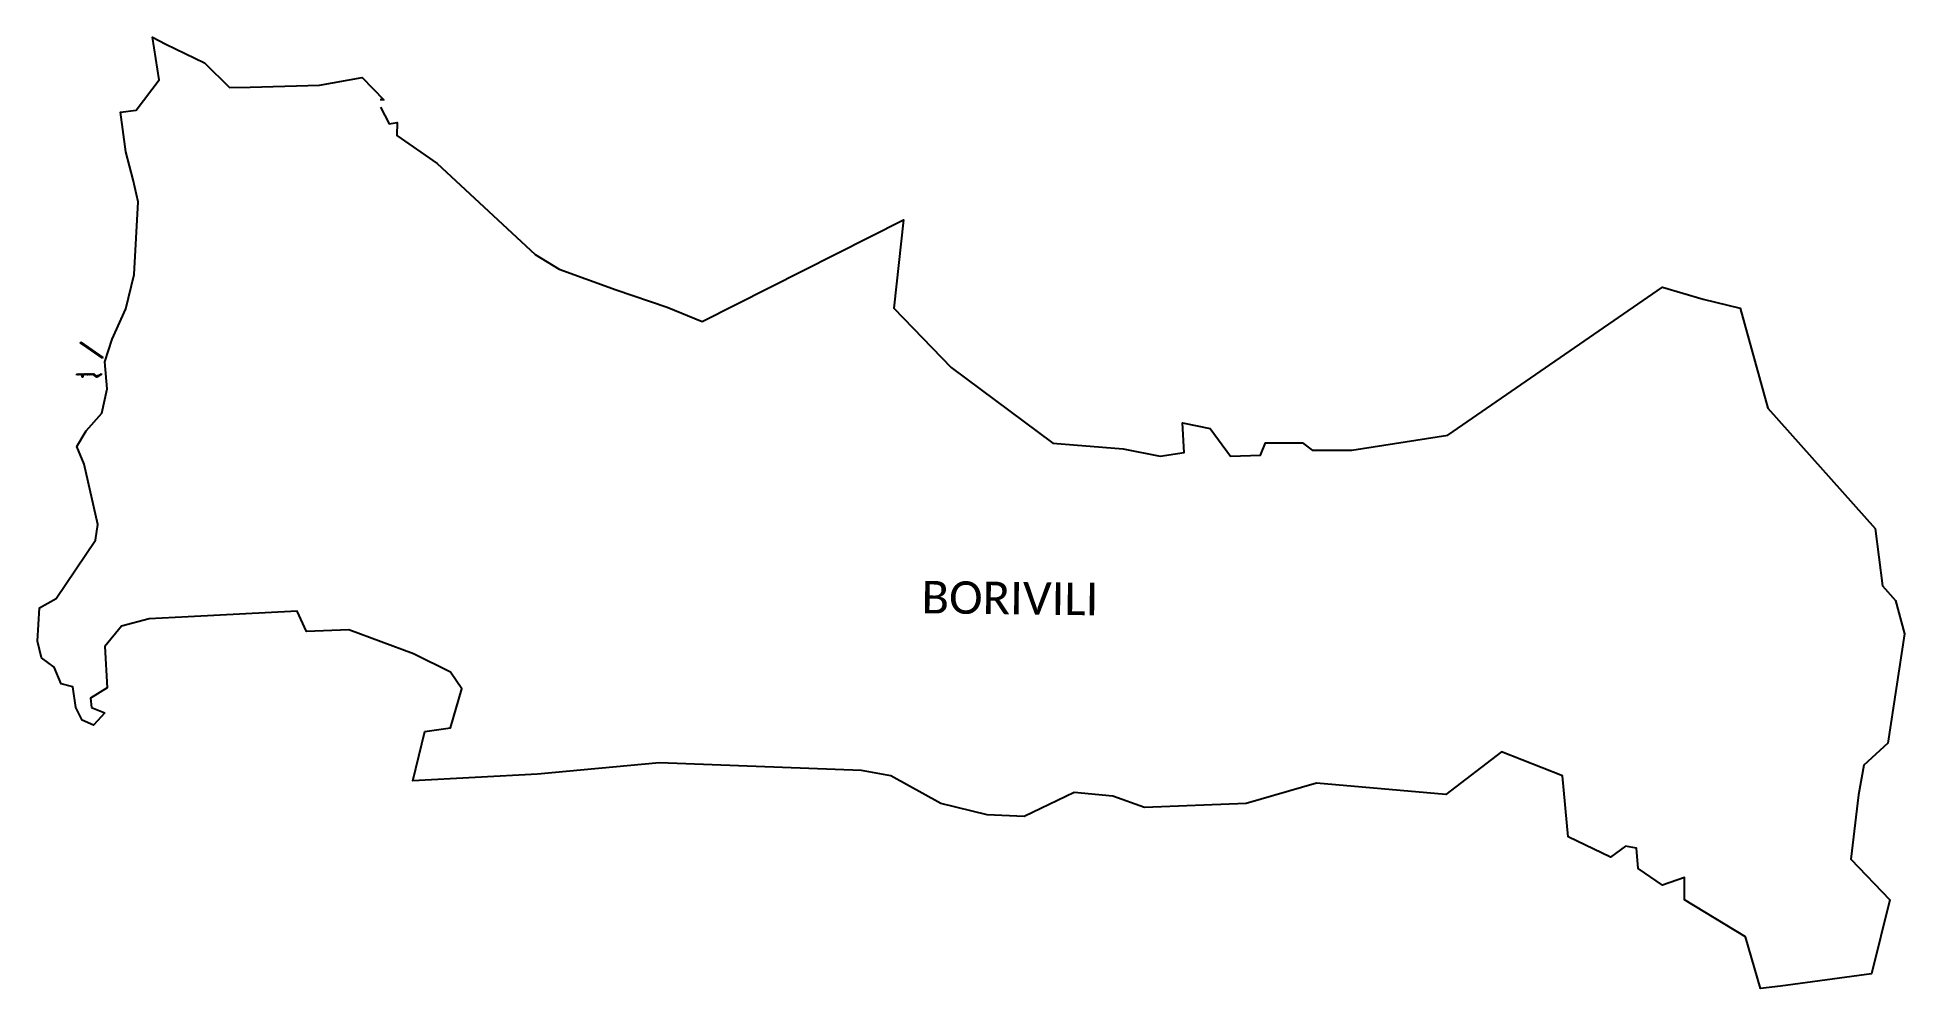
# Model space of a CAD drawing. Header units: metres. Extents: x 266208 to 280437, y 2124392 to 2131642.
import ezdxf

# ---------------------------------------------------------------- set-up
doc = ezdxf.new("R2010")
doc.units = ezdxf.units.M
doc.header["$MEASUREMENT"] = 0
for name, color, linetype in [('JETTY', 51, 'Continuous'), ('JETTY HATCH', 200, 'Continuous'), ('village', 3, 'Continuous'), ('VILLAGE NAME', 250, 'Continuous')]:
    doc.layers.add(name, color=color, linetype=linetype)
doc.styles.get("Standard").update_dxf_attribs({"font": 'arial.ttf'})

msp = doc.modelspace()

# ---------------------------------------------------------------- linework, layer by layer
at = {"layer": 'JETTY'}
for p, q in [((266535, 2129313), (266540, 2129319)), ((266555, 2129300), (266535, 2129313)), ((266540, 2129319), (266708, 2129203)), ((266647, 2129237), (266555, 2129300)), ((266704, 2129197), (266647, 2129237)), ((266708, 2129203), (266704, 2129197)), ((266506, 2129076), (266636, 2129077)), ((266509, 2129071), (266506, 2129076)), ((266549, 2129072), (266509, 2129071)), ((266550, 2129052), (266549, 2129072)), ((266555, 2129052), (266550, 2129052)), ((266556, 2129072), (266555, 2129052)), ((266632, 2129072), (266556, 2129072)), ((266646, 2129061), (266632, 2129072)), ((266636, 2129077), (266653, 2129063)), ((266660, 2129051), (266646, 2129061)), ((266653, 2129063), (266676, 2129067)), ((266674, 2129059), (266660, 2129051)), ((266697, 2129073), (266674, 2129059)), ((266676, 2129067), (266694, 2129078)), ((266694, 2129078), (266697, 2129073))]:
    msp.add_line(p, q, dxfattribs=at)
at = {"layer": 'JETTY HATCH', "linetype": 'Continuous'}
for p, q in [((266537, 2129311), (266543, 2129317)), ((266543, 2129308), (266537, 2129314)), ((266558, 2129298), (266539, 2129317)), ((266541, 2129309), (266546, 2129314)), ((266544, 2129307), (266549, 2129312)), ((266547, 2129305), (266552, 2129310)), ((266575, 2129286), (266550, 2129312)), ((266551, 2129303), (266555, 2129308)), ((266554, 2129301), (266559, 2129306)), ((266557, 2129299), (266562, 2129304)), ((266560, 2129297), (266565, 2129302)), ((266563, 2129295), (266568, 2129299)), ((266566, 2129292), (266571, 2129297)), ((266592, 2129275), (266567, 2129300)), ((266570, 2129290), (266574, 2129295)), ((266573, 2129288), (266577, 2129293)), ((266576, 2129286), (266581, 2129291)), ((266579, 2129284), (266584, 2129289)), ((266582, 2129282), (266587, 2129286)), ((266609, 2129263), (266584, 2129289)), ((266585, 2129279), (266590, 2129284)), ((266588, 2129277), (266593, 2129282)), ((266592, 2129275), (266596, 2129280)), ((266595, 2129273), (266599, 2129278)), ((266598, 2129271), (266603, 2129276)), ((266626, 2129251), (266601, 2129277)), ((266601, 2129269), (266606, 2129273)), ((266604, 2129267), (266609, 2129271)), ((266607, 2129264), (266612, 2129269)), ((266610, 2129262), (266615, 2129267)), ((266613, 2129260), (266618, 2129265)), ((266617, 2129258), (266621, 2129263)), ((266643, 2129239), (266618, 2129265)), ((266620, 2129256), (266625, 2129260)), ((266623, 2129254), (266628, 2129258)), ((266626, 2129251), (266631, 2129256)), ((266629, 2129249), (266634, 2129254)), ((266632, 2129247), (266637, 2129252)), ((266661, 2129227), (266635, 2129253)), ((266635, 2129245), (266640, 2129250)), ((266639, 2129243), (266643, 2129247)), ((266642, 2129241), (266647, 2129245)), ((266645, 2129238), (266650, 2129243)), ((266648, 2129236), (266653, 2129241)), ((266651, 2129234), (266656, 2129239)), ((266679, 2129215), (266652, 2129242)), ((266654, 2129232), (266659, 2129237)), ((266657, 2129230), (266662, 2129235)), ((266660, 2129227), (266665, 2129232)), ((266664, 2129225), (266669, 2129230)), ((266667, 2129223), (266672, 2129228)), ((266697, 2129202), (266669, 2129230)), ((266670, 2129221), (266675, 2129226)), ((266673, 2129219), (266678, 2129224)), ((266676, 2129217), (266681, 2129222)), ((266679, 2129214), (266684, 2129219)), ((266682, 2129212), (266687, 2129217)), ((266685, 2129210), (266691, 2129215)), ((266705, 2129199), (266686, 2129218)), ((266689, 2129208), (266694, 2129213)), ((266692, 2129206), (266697, 2129211)), ((266695, 2129203), (266700, 2129209)), ((266698, 2129201), (266703, 2129206)), ((266701, 2129199), (266706, 2129204)), ((266707, 2129202), (266703, 2129207)), ((266704, 2129197), (266704, 2129197)), ((266506, 2129075), (266507, 2129076)), ((266511, 2129071), (266506, 2129076)), ((266508, 2129073), (266511, 2129076)), ((266509, 2129071), (266514, 2129076)), ((266515, 2129071), (266510, 2129076)), ((266513, 2129071), (266518, 2129076)), ((266518, 2129071), (266513, 2129076)), ((266517, 2129071), (266521, 2129076)), ((266521, 2129072), (266517, 2129076)), ((266520, 2129072), (266525, 2129076)), ((266525, 2129072), (266521, 2129076)), ((266524, 2129072), (266528, 2129076)), ((266528, 2129072), (266524, 2129076)), ((266528, 2129072), (266532, 2129076)), ((266532, 2129072), (266528, 2129076)), ((266531, 2129072), (266536, 2129076)), ((266535, 2129072), (266531, 2129076)), ((266535, 2129072), (266539, 2129076)), ((266539, 2129072), (266535, 2129076)), ((266542, 2129072), (266538, 2129076)), ((266539, 2129072), (266543, 2129076)), ((266542, 2129072), (266546, 2129076)), ((266545, 2129072), (266542, 2129076)), ((266549, 2129072), (266545, 2129076)), ((266546, 2129072), (266550, 2129076)), ((266549, 2129072), (266553, 2129076)), ((266549, 2129069), (266557, 2129076)), ((266556, 2129069), (266549, 2129076)), ((266556, 2129065), (266549, 2129072)), ((266556, 2129062), (266549, 2129068)), ((266550, 2129065), (266560, 2129076)), ((266550, 2129062), (266556, 2129068)), ((266550, 2129058), (266556, 2129065)), ((266556, 2129059), (266550, 2129065)), ((266550, 2129055), (266556, 2129061)), ((266555, 2129055), (266550, 2129061)), ((266555, 2129052), (266550, 2129057)), ((266551, 2129052), (266550, 2129054)), ((266551, 2129052), (266556, 2129057)), ((266556, 2129072), (266552, 2129076)), ((266554, 2129052), (266555, 2129053)), ((266560, 2129072), (266556, 2129076)), ((266564, 2129072), (266559, 2129076)), ((266560, 2129072), (266564, 2129076)), ((266563, 2129072), (266568, 2129076)), ((266567, 2129072), (266563, 2129076)), ((266571, 2129072), (266566, 2129076)), ((266567, 2129072), (266571, 2129076)), ((266570, 2129072), (266575, 2129076)), ((266574, 2129072), (266570, 2129076)), ((266578, 2129072), (266573, 2129076)), ((266574, 2129072), (266578, 2129076)), ((266577, 2129072), (266582, 2129076)), ((266581, 2129072), (266577, 2129076)), ((266585, 2129072), (266580, 2129076)), ((266581, 2129072), (266585, 2129076)), ((266584, 2129072), (266589, 2129076)), ((266588, 2129072), (266584, 2129076)), ((266592, 2129072), (266587, 2129076)), ((266588, 2129072), (266592, 2129076)), ((266591, 2129072), (266596, 2129076)), ((266595, 2129072), (266591, 2129076)), ((266599, 2129072), (266594, 2129076)), ((266595, 2129072), (266600, 2129076)), ((266602, 2129072), (266598, 2129076)), ((266599, 2129072), (266603, 2129076)), ((266606, 2129072), (266601, 2129076)), ((266602, 2129072), (266607, 2129076)), ((266609, 2129072), (266605, 2129076)), ((266606, 2129072), (266610, 2129076)), ((266613, 2129072), (266608, 2129076)), ((266609, 2129072), (266614, 2129076)), ((266617, 2129072), (266612, 2129076)), ((266613, 2129072), (266617, 2129076)), ((266620, 2129072), (266615, 2129076)), ((266616, 2129072), (266621, 2129076)), ((266624, 2129072), (266619, 2129076)), ((266620, 2129072), (266624, 2129077)), ((266627, 2129072), (266622, 2129076)), ((266623, 2129072), (266628, 2129077)), ((266631, 2129072), (266626, 2129077)), ((266627, 2129072), (266632, 2129077)), ((266630, 2129072), (266635, 2129077)), ((266642, 2129064), (266630, 2129077)), ((266656, 2129053), (266633, 2129077)), ((266633, 2129071), (266637, 2129075)), ((266635, 2129070), (266639, 2129074)), ((266637, 2129068), (266641, 2129072)), ((266639, 2129066), (266643, 2129071)), ((266662, 2129051), (266640, 2129074)), ((266641, 2129065), (266645, 2129069)), ((266643, 2129063), (266647, 2129067)), ((266645, 2129062), (266649, 2129066)), ((266647, 2129060), (266651, 2129064)), ((266649, 2129059), (266653, 2129063)), ((266651, 2129057), (266657, 2129064)), ((266653, 2129056), (266662, 2129064)), ((266664, 2129053), (266654, 2129063)), ((266655, 2129054), (266666, 2129065)), ((266657, 2129053), (266670, 2129066)), ((266666, 2129054), (266657, 2129063)), ((266659, 2129051), (266674, 2129066)), ((266668, 2129055), (266660, 2129064)), ((266670, 2129057), (266663, 2129064)), ((266665, 2129054), (266682, 2129071)), ((266673, 2129058), (266666, 2129065)), ((266675, 2129059), (266669, 2129065)), ((266677, 2129061), (266672, 2129066)), ((266674, 2129059), (266692, 2129077)), ((266679, 2129062), (266675, 2129066)), ((266681, 2129064), (266677, 2129068)), ((266684, 2129065), (266679, 2129069)), ((266686, 2129066), (266682, 2129070)), ((266684, 2129065), (266695, 2129076)), ((266688, 2129068), (266684, 2129072)), ((266690, 2129069), (266686, 2129073)), ((266692, 2129070), (266688, 2129074)), ((266694, 2129072), (266690, 2129076)), ((266696, 2129073), (266692, 2129077)), ((266694, 2129071), (266696, 2129074))]:
    msp.add_line(p, q, dxfattribs=at)
at = {"layer": 'village', "color": 3, "true_color": 0x00ff00}
for points in [[(266723, 2126494), (266636, 2126399), (266549, 2126439), (266501, 2126534), (266477, 2126692), (266390, 2126716), (266335, 2126843), (266239, 2126914), (266208, 2127041), (266224, 2127295), (266350, 2127366), (266652, 2127810), (266668, 2127929), (266565, 2128389), (266509, 2128524), (266580, 2128643), (266699, 2128778), (266739, 2128962), (266723, 2129168), (266779, 2129342), (266882, 2129572), (266945, 2129834), (266977, 2130389), (266937, 2130556), (266882, 2130770), (266842, 2131071), (266961, 2131087), (267135, 2131317), (267084, 2131642), (267188, 2131591), (267482, 2131447), (267673, 2131260), (267830, 2131261), (268357, 2131277), (268684, 2131336), (268848, 2131166), (268821, 2131166)], [(268823, 2131110), (268889, 2130983), (268950, 2130992), (268948, 2130893), (269255, 2130680), (270002, 2129987), (270184, 2129875), (270619, 2129718), (271007, 2129586), (271273, 2129475), (272807, 2130252), (272807, 2130252), (272807, 2130252), (272807, 2130252), (272735, 2129577), (273172, 2129126), (273947, 2128548), (274483, 2128505), (274765, 2128449), (274948, 2128477), (274934, 2128703), (275145, 2128660), (275300, 2128449), (275528, 2128458), (275566, 2128552), (275848, 2128552), (275923, 2128496), (276224, 2128496), (276957, 2128609), (278592, 2129737), (278901, 2129647), (279183, 2129577), (279394, 2128816), (280212, 2127899), (280268, 2127462), (280367, 2127349), (280437, 2127096), (280310, 2126264), (280127, 2126095), (280085, 2125869), (280028, 2125379), (280324, 2125069), (280184, 2124505), (279491, 2124412), (279338, 2124392), (279225, 2124787), (278760, 2125069), (278760, 2125238), (278591, 2125181), (278407, 2125308), (278393, 2125463), (278309, 2125477), (278196, 2125393), (277872, 2125548), (277829, 2126013), (277364, 2126196), (276941, 2125872), (275955, 2125957), (275419, 2125802), (274644, 2125773), (274404, 2125858), (274108, 2125886), (273727, 2125703), (273445, 2125717), (273093, 2125802), (272712, 2126013), (272487, 2126055), (270950, 2126112), (270020, 2126027), (269069, 2125976), (269160, 2126351), (269357, 2126380), (269442, 2126676), (269357, 2126803), (269075, 2126943), (268582, 2127127), (268258, 2127113), (268187, 2127268), (267356, 2127225), (267059, 2127211), (266848, 2127155), (266721, 2127000), (266739, 2126684), (266612, 2126605), (266620, 2126534)]]:
    msp.add_lwpolyline(points, dxfattribs=at)
at = {"layer": 'village'}
msp.add_lwpolyline([(266620, 2126534), (266723, 2126494)], dxfattribs=at)

# ---------------------------------------------------------------- texts
at = {"layer": 'VILLAGE NAME', "insert": (272947, 2127500), "char_height": 247.63, "attachment_point": 1, "rotation": 359.3415}
msp.add_mtext_dynamic_manual_height_columns('{\\fCalibri|b0|i0|c0|p34;BORIVILI}', width=3307.61, gutter_width=1238, heights=[554], dxfattribs=at)

doc.saveas('drawing.dxf')
